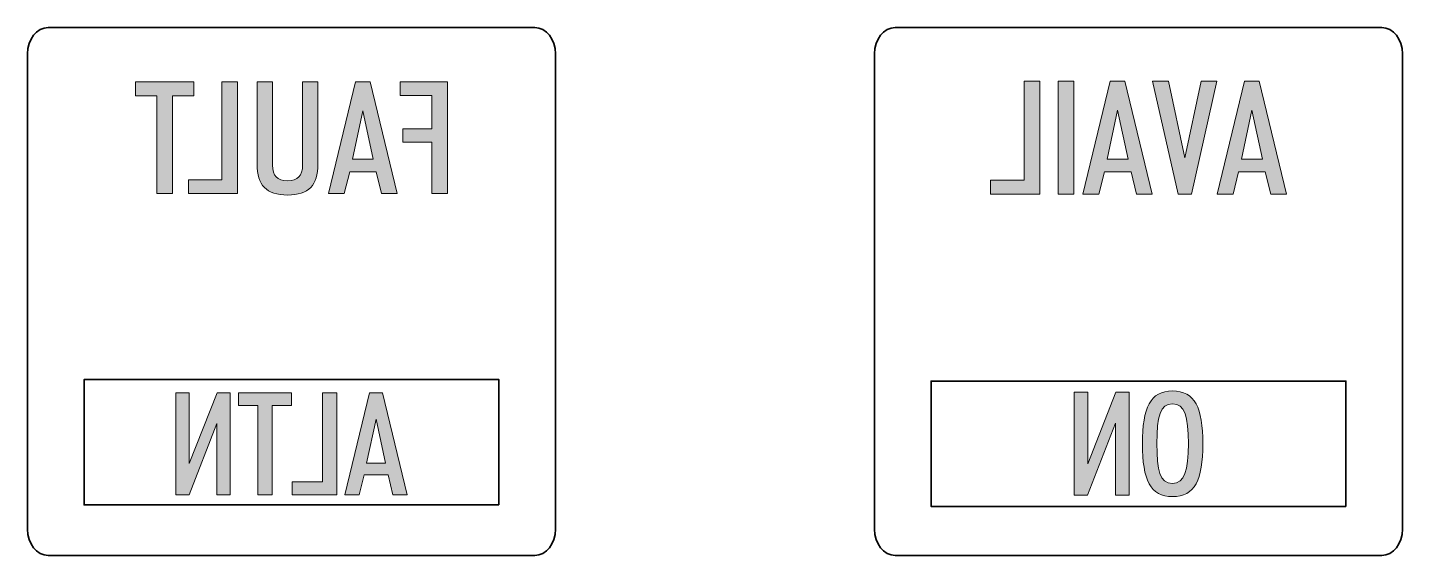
# Model space of a CAD drawing. Header units: millimetres. Extents: x 8 to 201, y 31 to 295.
# Drawn here: x 164.66 to 201.11, y 122.63 to 136.63 of the extents above; entities that cross this region are included whole.
import ezdxf

# ---------------------------------------------------------------- set-up
doc = ezdxf.new("R2010")
doc.units = ezdxf.units.MM
doc.header["$MEASUREMENT"] = 0
doc.layers.add('Layer 1', color=7, linetype='Continuous', lineweight=0)

# ---------------------------------------------------------------- blocks, each defined once
blk = doc.blocks.new('Block_23')
at = {"layer": 'Layer 1', "true_color": 0x1d1e1b, "transparency": 33554687}
h = blk.add_hatch(color=250, dxfattribs=at)
h.dxf.hatch_style = 2
edge = h.paths.add_edge_path()
edge.add_spline(control_points=[(193.866, 124.225), (193.866, 124.225), (193.507, 124.225), (193.507, 124.225), (193.507, 124.225), (193.507, 126.137), (193.507, 126.137), (193.507, 126.137), (192.764, 124.225), (192.764, 124.225), (192.764, 124.225), (192.408, 124.225), (192.408, 124.225), (192.408, 124.225), (192.408, 126.957), (192.408, 126.957), (192.408, 126.957), (192.768, 126.957), (192.768, 126.957), (192.768, 126.957), (192.768, 125.061), (192.768, 125.061), (192.768, 125.061), (193.515, 126.957), (193.515, 126.957), (193.515, 126.957), (193.866, 126.957), (193.866, 126.957), (193.866, 126.957), (193.866, 124.225), (193.866, 124.225)], knot_values=[0, 0, 0, 0, 1, 1, 1, 2, 2, 2, 3, 3, 3, 4, 4, 4, 5, 5, 5, 6, 6, 6, 7, 7, 7, 8, 8, 8, 9, 9, 9, 10, 10, 10, 10], degree=3, periodic=0)
h = blk.add_hatch(color=250, dxfattribs=at)
h.dxf.hatch_style = 2
edge = h.paths.add_edge_path()
edge.add_spline(control_points=[(195.435, 125.597), (195.435, 126.313), (195.344, 126.65), (195.016, 126.65), (194.688, 126.65), (194.601, 126.313), (194.601, 125.597), (194.601, 124.881), (194.676, 124.54), (195.012, 124.54), (195.336, 124.54), (195.435, 124.877), (195.435, 125.597)], knot_values=[0, 0, 0, 0, 1, 1, 1, 2, 2, 2, 3, 3, 3, 4, 4, 4, 4], degree=3, periodic=0)
edge = h.paths.add_edge_path()
edge.add_spline(control_points=[(195.818, 125.589), (195.818, 124.631), (195.609, 124.191), (195.016, 124.191), (194.423, 124.191), (194.218, 124.635), (194.218, 125.589), (194.218, 126.547), (194.423, 126.991), (195.016, 126.991), (195.609, 126.991), (195.818, 126.547), (195.818, 125.589)], knot_values=[0, 0, 0, 0, 1, 1, 1, 2, 2, 2, 3, 3, 3, 4, 4, 4, 4], degree=3, periodic=0)
at = {"layer": 'Layer 1'}
for points, knots in [([(193.866, 124.225), (193.866, 124.225), (193.507, 124.225), (193.507, 124.225), (193.507, 124.225), (193.507, 126.137), (193.507, 126.137), (193.507, 126.137), (192.764, 124.225), (192.764, 124.225), (192.764, 124.225), (192.408, 124.225), (192.408, 124.225), (192.408, 124.225), (192.408, 126.957), (192.408, 126.957), (192.408, 126.957), (192.768, 126.957), (192.768, 126.957), (192.768, 126.957), (192.768, 125.061), (192.768, 125.061), (192.768, 125.061), (193.515, 126.957), (193.515, 126.957), (193.515, 126.957), (193.866, 126.957), (193.866, 126.957), (193.866, 126.957), (193.866, 124.225), (193.866, 124.225)], [0, 0, 0, 0, 1, 1, 1, 2, 2, 2, 3, 3, 3, 4, 4, 4, 5, 5, 5, 6, 6, 6, 7, 7, 7, 8, 8, 8, 9, 9, 9, 10, 10, 10, 10]), ([(195.818, 125.589), (195.818, 124.631), (195.609, 124.191), (195.016, 124.191), (194.423, 124.191), (194.218, 124.635), (194.218, 125.589), (194.218, 126.547), (194.423, 126.991), (195.016, 126.991), (195.609, 126.991), (195.818, 126.547), (195.818, 125.589)], [0, 0, 0, 0, 1, 1, 1, 2, 2, 2, 3, 3, 3, 4, 4, 4, 4]), ([(195.435, 125.597), (195.435, 126.313), (195.344, 126.65), (195.016, 126.65), (194.688, 126.65), (194.601, 126.313), (194.601, 125.597), (194.601, 124.881), (194.676, 124.54), (195.012, 124.54), (195.336, 124.54), (195.435, 124.877), (195.435, 125.597)], [0, 0, 0, 0, 1, 1, 1, 2, 2, 2, 3, 3, 3, 4, 4, 4, 4])]:
    blk.add_open_spline(points, degree=3, knots=knots, dxfattribs=at)
blk = doc.blocks.new('Block_24')
at = {"layer": 'Layer 1', "true_color": 0x1d1e1b, "transparency": 33554687}
h = blk.add_hatch(color=250, dxfattribs=at)
h.dxf.hatch_style = 2
edge = h.paths.add_edge_path()
edge.add_spline(control_points=[(191.498, 132.208), (191.498, 132.208), (190.187, 132.208), (190.187, 132.208), (190.187, 132.208), (190.187, 132.583), (190.187, 132.583), (190.187, 132.583), (191.081, 132.583), (191.081, 132.583), (191.081, 132.583), (191.081, 135.208), (191.081, 135.208), (191.081, 135.208), (191.498, 135.208), (191.498, 135.208), (191.498, 135.208), (191.498, 132.208), (191.498, 132.208)], knot_values=[0, 0, 0, 0, 1, 1, 1, 2, 2, 2, 3, 3, 3, 4, 4, 4, 5, 5, 5, 6, 6, 6, 6], degree=3, periodic=0)
h = blk.add_hatch(color=250, dxfattribs=at)
h.dxf.hatch_style = 2
edge = h.paths.add_edge_path()
edge.add_spline(control_points=[(192.401, 132.208), (192.401, 132.208), (191.984, 132.208), (191.984, 132.208), (191.984, 132.208), (191.984, 135.208), (191.984, 135.208), (191.984, 135.208), (192.401, 135.208), (192.401, 135.208), (192.401, 135.208), (192.401, 132.208), (192.401, 132.208)], knot_values=[0, 0, 0, 0, 1, 1, 1, 2, 2, 2, 3, 3, 3, 4, 4, 4, 4], degree=3, periodic=0)
h = blk.add_hatch(color=250, dxfattribs=at)
h.dxf.hatch_style = 2
edge = h.paths.add_edge_path()
edge.add_spline(control_points=[(193.559, 134.434), (193.559, 134.434), (193.282, 133.134), (193.282, 133.134), (193.282, 133.134), (193.838, 133.134), (193.838, 133.134), (193.838, 133.134), (193.559, 134.434), (193.559, 134.434)], knot_values=[0, 0, 0, 0, 1, 1, 1, 2, 2, 2, 3, 3, 3, 3], degree=3, periodic=0)
edge = h.paths.add_edge_path()
edge.add_spline(control_points=[(194.48, 132.208), (194.48, 132.208), (194.059, 132.208), (194.059, 132.208), (194.059, 132.208), (193.916, 132.797), (193.916, 132.797), (193.916, 132.797), (193.208, 132.797), (193.208, 132.797), (193.208, 132.797), (193.061, 132.208), (193.061, 132.208), (193.061, 132.208), (192.64, 132.208), (192.64, 132.208), (192.64, 132.208), (193.364, 135.208), (193.364, 135.208), (193.364, 135.208), (193.755, 135.208), (193.755, 135.208), (193.755, 135.208), (194.48, 132.208), (194.48, 132.208)], knot_values=[0, 0, 0, 0, 1, 1, 1, 2, 2, 2, 3, 3, 3, 4, 4, 4, 5, 5, 5, 6, 6, 6, 7, 7, 7, 8, 8, 8, 8], degree=3, periodic=0)
h = blk.add_hatch(color=250, dxfattribs=at)
h.dxf.hatch_style = 2
edge = h.paths.add_edge_path()
edge.add_spline(control_points=[(195.166, 132.208), (195.166, 132.208), (194.484, 135.208), (194.484, 135.208), (194.484, 135.208), (194.905, 135.208), (194.905, 135.208), (194.905, 135.208), (195.339, 133.172), (195.339, 133.172), (195.339, 133.172), (195.773, 135.208), (195.773, 135.208), (195.773, 135.208), (196.194, 135.208), (196.194, 135.208), (196.194, 135.208), (195.517, 132.208), (195.517, 132.208), (195.517, 132.208), (195.166, 132.208), (195.166, 132.208)], knot_values=[0, 0, 0, 0, 1, 1, 1, 2, 2, 2, 3, 3, 3, 4, 4, 4, 5, 5, 5, 6, 6, 6, 7, 7, 7, 7], degree=3, periodic=0)
h = blk.add_hatch(color=250, dxfattribs=at)
h.dxf.hatch_style = 2
edge = h.paths.add_edge_path()
edge.add_spline(control_points=[(197.119, 134.434), (197.119, 134.434), (196.841, 133.134), (196.841, 133.134), (196.841, 133.134), (197.397, 133.134), (197.397, 133.134), (197.397, 133.134), (197.119, 134.434), (197.119, 134.434)], knot_values=[0, 0, 0, 0, 1, 1, 1, 2, 2, 2, 3, 3, 3, 3], degree=3, periodic=0)
edge = h.paths.add_edge_path()
edge.add_spline(control_points=[(198.039, 132.208), (198.039, 132.208), (197.618, 132.208), (197.618, 132.208), (197.618, 132.208), (197.475, 132.797), (197.475, 132.797), (197.475, 132.797), (196.767, 132.797), (196.767, 132.797), (196.767, 132.797), (196.62, 132.208), (196.62, 132.208), (196.62, 132.208), (196.199, 132.208), (196.199, 132.208), (196.199, 132.208), (196.924, 135.208), (196.924, 135.208), (196.924, 135.208), (197.314, 135.208), (197.314, 135.208), (197.314, 135.208), (198.039, 132.208), (198.039, 132.208)], knot_values=[0, 0, 0, 0, 1, 1, 1, 2, 2, 2, 3, 3, 3, 4, 4, 4, 5, 5, 5, 6, 6, 6, 7, 7, 7, 8, 8, 8, 8], degree=3, periodic=0)
at = {"layer": 'Layer 1'}
for points, knots in [([(191.498, 132.208), (191.498, 132.208), (190.187, 132.208), (190.187, 132.208), (190.187, 132.208), (190.187, 132.583), (190.187, 132.583), (190.187, 132.583), (191.081, 132.583), (191.081, 132.583), (191.081, 132.583), (191.081, 135.208), (191.081, 135.208), (191.081, 135.208), (191.498, 135.208), (191.498, 135.208), (191.498, 135.208), (191.498, 132.208), (191.498, 132.208)], [0, 0, 0, 0, 1, 1, 1, 2, 2, 2, 3, 3, 3, 4, 4, 4, 5, 5, 5, 6, 6, 6, 6]), ([(192.401, 132.208), (192.401, 132.208), (191.984, 132.208), (191.984, 132.208), (191.984, 132.208), (191.984, 135.208), (191.984, 135.208), (191.984, 135.208), (192.401, 135.208), (192.401, 135.208), (192.401, 135.208), (192.401, 132.208), (192.401, 132.208)], [0, 0, 0, 0, 1, 1, 1, 2, 2, 2, 3, 3, 3, 4, 4, 4, 4]), ([(194.48, 132.208), (194.48, 132.208), (194.059, 132.208), (194.059, 132.208), (194.059, 132.208), (193.916, 132.797), (193.916, 132.797), (193.916, 132.797), (193.208, 132.797), (193.208, 132.797), (193.208, 132.797), (193.061, 132.208), (193.061, 132.208), (193.061, 132.208), (192.64, 132.208), (192.64, 132.208), (192.64, 132.208), (193.364, 135.208), (193.364, 135.208), (193.364, 135.208), (193.755, 135.208), (193.755, 135.208), (193.755, 135.208), (194.48, 132.208), (194.48, 132.208)], [0, 0, 0, 0, 1, 1, 1, 2, 2, 2, 3, 3, 3, 4, 4, 4, 5, 5, 5, 6, 6, 6, 7, 7, 7, 8, 8, 8, 8]), ([(195.166, 132.208), (195.166, 132.208), (194.484, 135.208), (194.484, 135.208), (194.484, 135.208), (194.905, 135.208), (194.905, 135.208), (194.905, 135.208), (195.339, 133.172), (195.339, 133.172), (195.339, 133.172), (195.773, 135.208), (195.773, 135.208), (195.773, 135.208), (196.194, 135.208), (196.194, 135.208), (196.194, 135.208), (195.517, 132.208), (195.517, 132.208), (195.517, 132.208), (195.166, 132.208), (195.166, 132.208)], [0, 0, 0, 0, 1, 1, 1, 2, 2, 2, 3, 3, 3, 4, 4, 4, 5, 5, 5, 6, 6, 6, 7, 7, 7, 7]), ([(198.039, 132.208), (198.039, 132.208), (197.618, 132.208), (197.618, 132.208), (197.618, 132.208), (197.475, 132.797), (197.475, 132.797), (197.475, 132.797), (196.767, 132.797), (196.767, 132.797), (196.767, 132.797), (196.62, 132.208), (196.62, 132.208), (196.62, 132.208), (196.199, 132.208), (196.199, 132.208), (196.199, 132.208), (196.924, 135.208), (196.924, 135.208), (196.924, 135.208), (197.314, 135.208), (197.314, 135.208), (197.314, 135.208), (198.039, 132.208), (198.039, 132.208)], [0, 0, 0, 0, 1, 1, 1, 2, 2, 2, 3, 3, 3, 4, 4, 4, 5, 5, 5, 6, 6, 6, 7, 7, 7, 8, 8, 8, 8]), ([(193.559, 134.434), (193.559, 134.434), (193.282, 133.134), (193.282, 133.134), (193.282, 133.134), (193.838, 133.134), (193.838, 133.134), (193.838, 133.134), (193.559, 134.434), (193.559, 134.434)], [0, 0, 0, 0, 1, 1, 1, 2, 2, 2, 3, 3, 3, 3]), ([(197.119, 134.434), (197.119, 134.434), (196.841, 133.134), (196.841, 133.134), (196.841, 133.134), (197.397, 133.134), (197.397, 133.134), (197.397, 133.134), (197.119, 134.434), (197.119, 134.434)], [0, 0, 0, 0, 1, 1, 1, 2, 2, 2, 3, 3, 3, 3])]:
    blk.add_open_spline(points, degree=3, knots=knots, dxfattribs=at)
blk = doc.blocks.new('Block_25')
at = {"layer": 'Layer 1', "true_color": 0x1d1e1b, "transparency": 33554687}
h = blk.add_hatch(color=250, dxfattribs=at)
h.dxf.hatch_style = 2
edge = h.paths.add_edge_path()
edge.add_spline(control_points=[(170.028, 124.241), (170.028, 124.241), (169.673, 124.241), (169.673, 124.241), (169.673, 124.241), (169.673, 126.131), (169.673, 126.131), (169.673, 126.131), (168.939, 124.241), (168.939, 124.241), (168.939, 124.241), (168.587, 124.241), (168.587, 124.241), (168.587, 124.241), (168.587, 126.941), (168.587, 126.941), (168.587, 126.941), (168.943, 126.941), (168.943, 126.941), (168.943, 126.941), (168.943, 125.067), (168.943, 125.067), (168.943, 125.067), (169.681, 126.941), (169.681, 126.941), (169.681, 126.941), (170.028, 126.941), (170.028, 126.941), (170.028, 126.941), (170.028, 124.241), (170.028, 124.241)], knot_values=[0, 0, 0, 0, 1, 1, 1, 2, 2, 2, 3, 3, 3, 4, 4, 4, 5, 5, 5, 6, 6, 6, 7, 7, 7, 8, 8, 8, 9, 9, 9, 10, 10, 10, 10], degree=3, periodic=0)
h = blk.add_hatch(color=250, dxfattribs=at)
h.dxf.hatch_style = 2
edge = h.paths.add_edge_path()
edge.add_spline(control_points=[(171.142, 124.241), (171.142, 124.241), (170.763, 124.241), (170.763, 124.241), (170.763, 124.241), (170.763, 126.604), (170.763, 126.604), (170.763, 126.604), (170.247, 126.604), (170.247, 126.604), (170.247, 126.604), (170.247, 126.941), (170.247, 126.941), (170.247, 126.941), (171.657, 126.941), (171.657, 126.941), (171.657, 126.941), (171.657, 126.604), (171.657, 126.604), (171.657, 126.604), (171.142, 126.604), (171.142, 126.604), (171.142, 126.604), (171.142, 124.241), (171.142, 124.241)], knot_values=[0, 0, 0, 0, 1, 1, 1, 2, 2, 2, 3, 3, 3, 4, 4, 4, 5, 5, 5, 6, 6, 6, 7, 7, 7, 8, 8, 8, 8], degree=3, periodic=0)
h = blk.add_hatch(color=250, dxfattribs=at)
h.dxf.hatch_style = 2
edge = h.paths.add_edge_path()
edge.add_spline(control_points=[(172.853, 124.241), (172.853, 124.241), (171.673, 124.241), (171.673, 124.241), (171.673, 124.241), (171.673, 124.578), (171.673, 124.578), (171.673, 124.578), (172.478, 124.578), (172.478, 124.578), (172.478, 124.578), (172.478, 126.941), (172.478, 126.941), (172.478, 126.941), (172.853, 126.941), (172.853, 126.941), (172.853, 126.941), (172.853, 124.241), (172.853, 124.241)], knot_values=[0, 0, 0, 0, 1, 1, 1, 2, 2, 2, 3, 3, 3, 4, 4, 4, 5, 5, 5, 6, 6, 6, 6], degree=3, periodic=0)
h = blk.add_hatch(color=250, dxfattribs=at)
h.dxf.hatch_style = 2
edge = h.paths.add_edge_path()
edge.add_spline(control_points=[(173.896, 126.244), (173.896, 126.244), (173.646, 125.074), (173.646, 125.074), (173.646, 125.074), (174.146, 125.074), (174.146, 125.074), (174.146, 125.074), (173.896, 126.244), (173.896, 126.244)], knot_values=[0, 0, 0, 0, 1, 1, 1, 2, 2, 2, 3, 3, 3, 3], degree=3, periodic=0)
edge = h.paths.add_edge_path()
edge.add_spline(control_points=[(174.724, 124.241), (174.724, 124.241), (174.345, 124.241), (174.345, 124.241), (174.345, 124.241), (174.216, 124.771), (174.216, 124.771), (174.216, 124.771), (173.579, 124.771), (173.579, 124.771), (173.579, 124.771), (173.447, 124.241), (173.447, 124.241), (173.447, 124.241), (173.068, 124.241), (173.068, 124.241), (173.068, 124.241), (173.72, 126.941), (173.72, 126.941), (173.72, 126.941), (174.072, 126.941), (174.072, 126.941), (174.072, 126.941), (174.724, 124.241), (174.724, 124.241)], knot_values=[0, 0, 0, 0, 1, 1, 1, 2, 2, 2, 3, 3, 3, 4, 4, 4, 5, 5, 5, 6, 6, 6, 7, 7, 7, 8, 8, 8, 8], degree=3, periodic=0)
at = {"layer": 'Layer 1'}
for points, knots in [([(170.028, 124.241), (170.028, 124.241), (169.673, 124.241), (169.673, 124.241), (169.673, 124.241), (169.673, 126.131), (169.673, 126.131), (169.673, 126.131), (168.939, 124.241), (168.939, 124.241), (168.939, 124.241), (168.587, 124.241), (168.587, 124.241), (168.587, 124.241), (168.587, 126.941), (168.587, 126.941), (168.587, 126.941), (168.943, 126.941), (168.943, 126.941), (168.943, 126.941), (168.943, 125.067), (168.943, 125.067), (168.943, 125.067), (169.681, 126.941), (169.681, 126.941), (169.681, 126.941), (170.028, 126.941), (170.028, 126.941), (170.028, 126.941), (170.028, 124.241), (170.028, 124.241)], [0, 0, 0, 0, 1, 1, 1, 2, 2, 2, 3, 3, 3, 4, 4, 4, 5, 5, 5, 6, 6, 6, 7, 7, 7, 8, 8, 8, 9, 9, 9, 10, 10, 10, 10]), ([(171.142, 124.241), (171.142, 124.241), (170.763, 124.241), (170.763, 124.241), (170.763, 124.241), (170.763, 126.604), (170.763, 126.604), (170.763, 126.604), (170.247, 126.604), (170.247, 126.604), (170.247, 126.604), (170.247, 126.941), (170.247, 126.941), (170.247, 126.941), (171.657, 126.941), (171.657, 126.941), (171.657, 126.941), (171.657, 126.604), (171.657, 126.604), (171.657, 126.604), (171.142, 126.604), (171.142, 126.604), (171.142, 126.604), (171.142, 124.241), (171.142, 124.241)], [0, 0, 0, 0, 1, 1, 1, 2, 2, 2, 3, 3, 3, 4, 4, 4, 5, 5, 5, 6, 6, 6, 7, 7, 7, 8, 8, 8, 8]), ([(172.853, 124.241), (172.853, 124.241), (171.673, 124.241), (171.673, 124.241), (171.673, 124.241), (171.673, 124.578), (171.673, 124.578), (171.673, 124.578), (172.478, 124.578), (172.478, 124.578), (172.478, 124.578), (172.478, 126.941), (172.478, 126.941), (172.478, 126.941), (172.853, 126.941), (172.853, 126.941), (172.853, 126.941), (172.853, 124.241), (172.853, 124.241)], [0, 0, 0, 0, 1, 1, 1, 2, 2, 2, 3, 3, 3, 4, 4, 4, 5, 5, 5, 6, 6, 6, 6]), ([(174.724, 124.241), (174.724, 124.241), (174.345, 124.241), (174.345, 124.241), (174.345, 124.241), (174.216, 124.771), (174.216, 124.771), (174.216, 124.771), (173.579, 124.771), (173.579, 124.771), (173.579, 124.771), (173.447, 124.241), (173.447, 124.241), (173.447, 124.241), (173.068, 124.241), (173.068, 124.241), (173.068, 124.241), (173.72, 126.941), (173.72, 126.941), (173.72, 126.941), (174.072, 126.941), (174.072, 126.941), (174.072, 126.941), (174.724, 124.241), (174.724, 124.241)], [0, 0, 0, 0, 1, 1, 1, 2, 2, 2, 3, 3, 3, 4, 4, 4, 5, 5, 5, 6, 6, 6, 7, 7, 7, 8, 8, 8, 8]), ([(173.896, 126.244), (173.896, 126.244), (173.646, 125.074), (173.646, 125.074), (173.646, 125.074), (174.146, 125.074), (174.146, 125.074), (174.146, 125.074), (173.896, 126.244), (173.896, 126.244)], [0, 0, 0, 0, 1, 1, 1, 2, 2, 2, 3, 3, 3, 3])]:
    blk.add_open_spline(points, degree=3, knots=knots, dxfattribs=at)
blk = doc.blocks.new('Block_26')
at = {"layer": 'Layer 1', "true_color": 0x1d1e1b, "transparency": 33554687}
h = blk.add_hatch(color=250, dxfattribs=at)
h.dxf.hatch_style = 2
edge = h.paths.add_edge_path()
edge.add_spline(control_points=[(168.503, 132.223), (168.503, 132.223), (168.087, 132.223), (168.087, 132.223), (168.087, 132.223), (168.087, 134.816), (168.087, 134.816), (168.087, 134.816), (167.521, 134.816), (167.521, 134.816), (167.521, 134.816), (167.521, 135.186), (167.521, 135.186), (167.521, 135.186), (169.069, 135.186), (169.069, 135.186), (169.069, 135.186), (169.069, 134.816), (169.069, 134.816), (169.069, 134.816), (168.503, 134.816), (168.503, 134.816), (168.503, 134.816), (168.503, 132.223), (168.503, 132.223)], knot_values=[0, 0, 0, 0, 1, 1, 1, 2, 2, 2, 3, 3, 3, 4, 4, 4, 5, 5, 5, 6, 6, 6, 7, 7, 7, 8, 8, 8, 8], degree=3, periodic=0)
h = blk.add_hatch(color=250, dxfattribs=at)
h.dxf.hatch_style = 2
edge = h.paths.add_edge_path()
edge.add_spline(control_points=[(170.222, 132.223), (170.222, 132.223), (168.927, 132.223), (168.927, 132.223), (168.927, 132.223), (168.927, 132.593), (168.927, 132.593), (168.927, 132.593), (169.81, 132.593), (169.81, 132.593), (169.81, 132.593), (169.81, 135.186), (169.81, 135.186), (169.81, 135.186), (170.222, 135.186), (170.222, 135.186), (170.222, 135.186), (170.222, 132.223), (170.222, 132.223)], knot_values=[0, 0, 0, 0, 1, 1, 1, 2, 2, 2, 3, 3, 3, 4, 4, 4, 5, 5, 5, 6, 6, 6, 6], degree=3, periodic=0)
h = blk.add_hatch(color=250, dxfattribs=at)
h.dxf.hatch_style = 2
edge = h.paths.add_edge_path()
edge.add_spline(control_points=[(172.356, 133.013), (172.356, 132.444), (172.112, 132.186), (171.55, 132.186), (170.989, 132.186), (170.744, 132.444), (170.744, 133.013), (170.744, 133.013), (170.744, 135.186), (170.744, 135.186), (170.744, 135.186), (171.152, 135.186), (171.152, 135.186), (171.152, 135.186), (171.152, 132.98), (171.152, 132.98), (171.152, 132.697), (171.28, 132.564), (171.55, 132.564), (171.82, 132.564), (171.949, 132.697), (171.949, 132.98), (171.949, 132.98), (171.949, 135.186), (171.949, 135.186), (171.949, 135.186), (172.356, 135.186), (172.356, 135.186), (172.356, 135.186), (172.356, 133.013), (172.356, 133.013)], knot_values=[0, 0, 0, 0, 1, 1, 1, 2, 2, 2, 3, 3, 3, 4, 4, 4, 5, 5, 5, 6, 6, 6, 7, 7, 7, 8, 8, 8, 9, 9, 9, 10, 10, 10, 10], degree=3, periodic=0)
h = blk.add_hatch(color=250, dxfattribs=at)
h.dxf.hatch_style = 2
edge = h.paths.add_edge_path()
edge.add_spline(control_points=[(173.548, 134.422), (173.548, 134.422), (173.273, 133.138), (173.273, 133.138), (173.273, 133.138), (173.822, 133.138), (173.822, 133.138), (173.822, 133.138), (173.548, 134.422), (173.548, 134.422)], knot_values=[0, 0, 0, 0, 1, 1, 1, 2, 2, 2, 3, 3, 3, 3], degree=3, periodic=0)
edge = h.paths.add_edge_path()
edge.add_spline(control_points=[(174.456, 132.223), (174.456, 132.223), (174.041, 132.223), (174.041, 132.223), (174.041, 132.223), (173.899, 132.805), (173.899, 132.805), (173.899, 132.805), (173.201, 132.805), (173.201, 132.805), (173.201, 132.805), (173.055, 132.223), (173.055, 132.223), (173.055, 132.223), (172.639, 132.223), (172.639, 132.223), (172.639, 132.223), (173.355, 135.186), (173.355, 135.186), (173.355, 135.186), (173.741, 135.186), (173.741, 135.186), (173.741, 135.186), (174.456, 132.223), (174.456, 132.223)], knot_values=[0, 0, 0, 0, 1, 1, 1, 2, 2, 2, 3, 3, 3, 4, 4, 4, 5, 5, 5, 6, 6, 6, 7, 7, 7, 8, 8, 8, 8], degree=3, periodic=0)
h = blk.add_hatch(color=250, dxfattribs=at)
h.dxf.hatch_style = 2
edge = h.paths.add_edge_path()
edge.add_spline(control_points=[(175.79, 132.223), (175.79, 132.223), (175.378, 132.223), (175.378, 132.223), (175.378, 132.223), (175.378, 133.59), (175.378, 133.59), (175.378, 133.59), (174.606, 133.59), (174.606, 133.59), (174.606, 133.59), (174.606, 133.944), (174.606, 133.944), (174.606, 133.944), (175.378, 133.944), (175.378, 133.944), (175.378, 133.944), (175.378, 134.829), (175.378, 134.829), (175.378, 134.829), (174.538, 134.829), (174.538, 134.829), (174.538, 134.829), (174.538, 135.186), (174.538, 135.186), (174.538, 135.186), (175.79, 135.186), (175.79, 135.186), (175.79, 135.186), (175.79, 132.223), (175.79, 132.223)], knot_values=[0, 0, 0, 0, 1, 1, 1, 2, 2, 2, 3, 3, 3, 4, 4, 4, 5, 5, 5, 6, 6, 6, 7, 7, 7, 8, 8, 8, 9, 9, 9, 10, 10, 10, 10], degree=3, periodic=0)
at = {"layer": 'Layer 1'}
for points, knots in [([(168.503, 132.223), (168.503, 132.223), (168.087, 132.223), (168.087, 132.223), (168.087, 132.223), (168.087, 134.816), (168.087, 134.816), (168.087, 134.816), (167.521, 134.816), (167.521, 134.816), (167.521, 134.816), (167.521, 135.186), (167.521, 135.186), (167.521, 135.186), (169.069, 135.186), (169.069, 135.186), (169.069, 135.186), (169.069, 134.816), (169.069, 134.816), (169.069, 134.816), (168.503, 134.816), (168.503, 134.816), (168.503, 134.816), (168.503, 132.223), (168.503, 132.223)], [0, 0, 0, 0, 1, 1, 1, 2, 2, 2, 3, 3, 3, 4, 4, 4, 5, 5, 5, 6, 6, 6, 7, 7, 7, 8, 8, 8, 8]), ([(170.222, 132.223), (170.222, 132.223), (168.927, 132.223), (168.927, 132.223), (168.927, 132.223), (168.927, 132.593), (168.927, 132.593), (168.927, 132.593), (169.81, 132.593), (169.81, 132.593), (169.81, 132.593), (169.81, 135.186), (169.81, 135.186), (169.81, 135.186), (170.222, 135.186), (170.222, 135.186), (170.222, 135.186), (170.222, 132.223), (170.222, 132.223)], [0, 0, 0, 0, 1, 1, 1, 2, 2, 2, 3, 3, 3, 4, 4, 4, 5, 5, 5, 6, 6, 6, 6]), ([(172.356, 133.013), (172.356, 132.444), (172.112, 132.186), (171.55, 132.186), (170.989, 132.186), (170.744, 132.444), (170.744, 133.013), (170.744, 133.013), (170.744, 135.186), (170.744, 135.186), (170.744, 135.186), (171.152, 135.186), (171.152, 135.186), (171.152, 135.186), (171.152, 132.98), (171.152, 132.98), (171.152, 132.697), (171.28, 132.564), (171.55, 132.564), (171.82, 132.564), (171.949, 132.697), (171.949, 132.98), (171.949, 132.98), (171.949, 135.186), (171.949, 135.186), (171.949, 135.186), (172.356, 135.186), (172.356, 135.186), (172.356, 135.186), (172.356, 133.013), (172.356, 133.013)], [0, 0, 0, 0, 1, 1, 1, 2, 2, 2, 3, 3, 3, 4, 4, 4, 5, 5, 5, 6, 6, 6, 7, 7, 7, 8, 8, 8, 9, 9, 9, 10, 10, 10, 10]), ([(174.456, 132.223), (174.456, 132.223), (174.041, 132.223), (174.041, 132.223), (174.041, 132.223), (173.899, 132.805), (173.899, 132.805), (173.899, 132.805), (173.201, 132.805), (173.201, 132.805), (173.201, 132.805), (173.055, 132.223), (173.055, 132.223), (173.055, 132.223), (172.639, 132.223), (172.639, 132.223), (172.639, 132.223), (173.355, 135.186), (173.355, 135.186), (173.355, 135.186), (173.741, 135.186), (173.741, 135.186), (173.741, 135.186), (174.456, 132.223), (174.456, 132.223)], [0, 0, 0, 0, 1, 1, 1, 2, 2, 2, 3, 3, 3, 4, 4, 4, 5, 5, 5, 6, 6, 6, 7, 7, 7, 8, 8, 8, 8]), ([(175.79, 132.223), (175.79, 132.223), (175.378, 132.223), (175.378, 132.223), (175.378, 132.223), (175.378, 133.59), (175.378, 133.59), (175.378, 133.59), (174.606, 133.59), (174.606, 133.59), (174.606, 133.59), (174.606, 133.944), (174.606, 133.944), (174.606, 133.944), (175.378, 133.944), (175.378, 133.944), (175.378, 133.944), (175.378, 134.829), (175.378, 134.829), (175.378, 134.829), (174.538, 134.829), (174.538, 134.829), (174.538, 134.829), (174.538, 135.186), (174.538, 135.186), (174.538, 135.186), (175.79, 135.186), (175.79, 135.186), (175.79, 135.186), (175.79, 132.223), (175.79, 132.223)], [0, 0, 0, 0, 1, 1, 1, 2, 2, 2, 3, 3, 3, 4, 4, 4, 5, 5, 5, 6, 6, 6, 7, 7, 7, 8, 8, 8, 9, 9, 9, 10, 10, 10, 10]), ([(173.548, 134.422), (173.548, 134.422), (173.273, 133.138), (173.273, 133.138), (173.273, 133.138), (173.822, 133.138), (173.822, 133.138), (173.822, 133.138), (173.548, 134.422), (173.548, 134.422)], [0, 0, 0, 0, 1, 1, 1, 2, 2, 2, 3, 3, 3, 3])]:
    blk.add_open_spline(points, degree=3, knots=knots, dxfattribs=at)

msp = doc.modelspace()

# ---------------------------------------------------------------- linework, layer by layer
at = {"layer": 'Layer 1', "color": 250, "lineweight": 35, "true_color": 0x1d1e1b}
for points in [[(177.155, 123.97), (166.155, 123.97), (166.155, 127.293), (177.155, 127.293)], [(199.613, 123.929), (188.613, 123.929), (188.613, 127.253), (199.613, 127.253)]]:
    msp.add_lwpolyline(points, close=True, dxfattribs=at)
at = {"layer": 'Layer 1', "color": 250, "lineweight": 35, "true_color": 0x1d1d1b}
for points in [[(178.105, 136.628), (178.105, 136.628), (165.205, 136.628), (165.205, 136.628), (164.903, 136.628), (164.655, 136.313), (164.655, 135.928), (164.655, 135.928), (164.655, 123.328), (164.655, 123.328), (164.655, 122.943), (164.903, 122.628), (165.205, 122.628), (165.205, 122.628), (178.105, 122.628), (178.105, 122.628), (178.408, 122.628), (178.655, 122.943), (178.655, 123.328), (178.655, 123.328), (178.655, 135.928), (178.655, 135.928), (178.655, 136.313), (178.408, 136.628), (178.105, 136.628)], [(200.563, 136.628), (200.563, 136.628), (187.663, 136.628), (187.663, 136.628), (187.361, 136.628), (187.113, 136.313), (187.113, 135.928), (187.113, 135.928), (187.113, 123.328), (187.113, 123.328), (187.113, 122.943), (187.361, 122.628), (187.663, 122.628), (187.663, 122.628), (200.563, 122.628), (200.563, 122.628), (200.866, 122.628), (201.113, 122.943), (201.113, 123.328), (201.113, 123.328), (201.113, 135.928), (201.113, 135.928), (201.113, 136.313), (200.866, 136.628), (200.563, 136.628)]]:
    msp.add_open_spline(points, degree=3, knots=[0, 0, 0, 0, 1, 1, 1, 2, 2, 2, 3, 3, 3, 4, 4, 4, 5, 5, 5, 6, 6, 6, 7, 7, 7, 8, 8, 8, 8], dxfattribs=at)

# ---------------------------------------------------------------- block references
at = {"layer": 'Layer 1'}
for name in ['Block_26', 'Block_24', 'Block_25', 'Block_23']:
    msp.add_blockref(name, (0, 0), dxfattribs=at)

doc.saveas('drawing.dxf')
